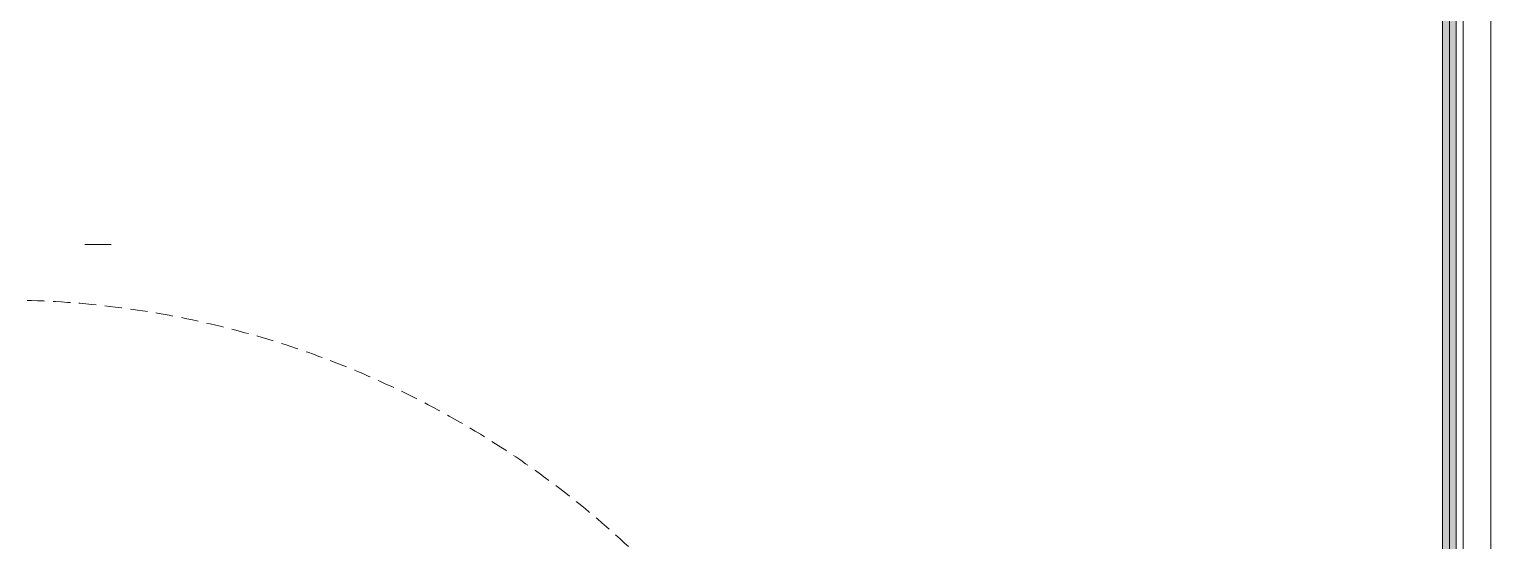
# Model space of a CAD drawing. Header units: millimetres. Extents: x -18512 to 101824, y -95768 to 52898.
# Drawn here: x 17329 to 18388, y -59002 to -58631 of the extents above; entities that cross this region are included whole.
import ezdxf

# ---------------------------------------------------------------- set-up
doc = ezdxf.new("R2010")
doc.units = ezdxf.units.MM
doc.header["$LTSCALE"] = 25
doc.linetypes.add('DASHED', pattern=[0.75, 0.5, -0.25])
doc.layers.get('0').update_dxf_attribs({"color": 254, "lineweight": 0})
doc.layers.add('Detail - interior', color=9, linetype='Continuous')
for name, color, linetype, lineweight in [('hatch', 252, 'Continuous', 0), ('I-FLR-TILE', 253, 'Continuous', 9), ('I-WALL', 2, 'Continuous', 9)]:
    doc.layers.add(name, color=color, linetype=linetype, lineweight=lineweight)

msp = doc.modelspace()

# ---------------------------------------------------------------- hatches: boundary and pattern name
at = {"layer": 'hatch', "lineweight": 9, "ltscale": 25}
h = msp.add_hatch(dxfattribs=at)
h.set_pattern_fill('AR-SAND', color=256, scale=0.1, style=0)
h.set_pattern_definition([(37.5, (15109.0198, 35539.32), (-0.16000313, 4.89413237), [0, -3.8608, 0, -4.318, 0, -4.1275]), (7.5, (15109.02, 35539.32), (4.49523283, 7.168251), [0, -2.0828, 0, -3.4798, 0, -1.3335]), (327.5, (15105.8956, 35539.32), (7.9099237, 0.01437185), [0, -1.27, 0, -4.572, 0, -5.969]), (317.5, (15105.8956, 35539.32), (7.63556452, 2.22929323), [0, -0.635, 0, -2.9972, 0, -3.429])])
h.paths.add_polyline_path([(18353.1, -59562.4), (18363.1, -59572.4), (18363.1, -58072.4), (18353.1, -58082.4)])

# ---------------------------------------------------------------- linework, layer by layer
at = {"color": 252, "lineweight": 9}
for p, q in [((18358.1, -59567.4), (18358.1, -58077.4)), ((17388.1, -58786.9), (17369.1, -58786.9))]:
    msp.add_line(p, q, dxfattribs=at)
at = {"layer": 'Detail - interior', "color": 8, "linetype": 'DASHED', "lineweight": 0}
msp.add_arc((17309.5, -59491.9, 0), 664.6, 356.8595, 93.1407, dxfattribs=at)
at = {"layer": 'I-FLR-TILE', "lineweight": 9}
for points in [[(18388.1, -58047.4), (18368.1, -58067.4), (18368.1, -59577.4), (18388.1, -59597.4)], [(18353.1, -59562.4), (18363.1, -59572.4), (18363.1, -58072.4), (18353.1, -58082.4)]]:
    msp.add_lwpolyline(points, close=True, dxfattribs=at)
at = {"layer": 'I-WALL'}
msp.add_lwpolyline([(18388.1, -58047.4), (18388.1, -59597.4), (17298.1, -59597.4), (17298.1, -60197.4), (16938.1, -60197.4)], dxfattribs=at)

doc.saveas('drawing.dxf')
